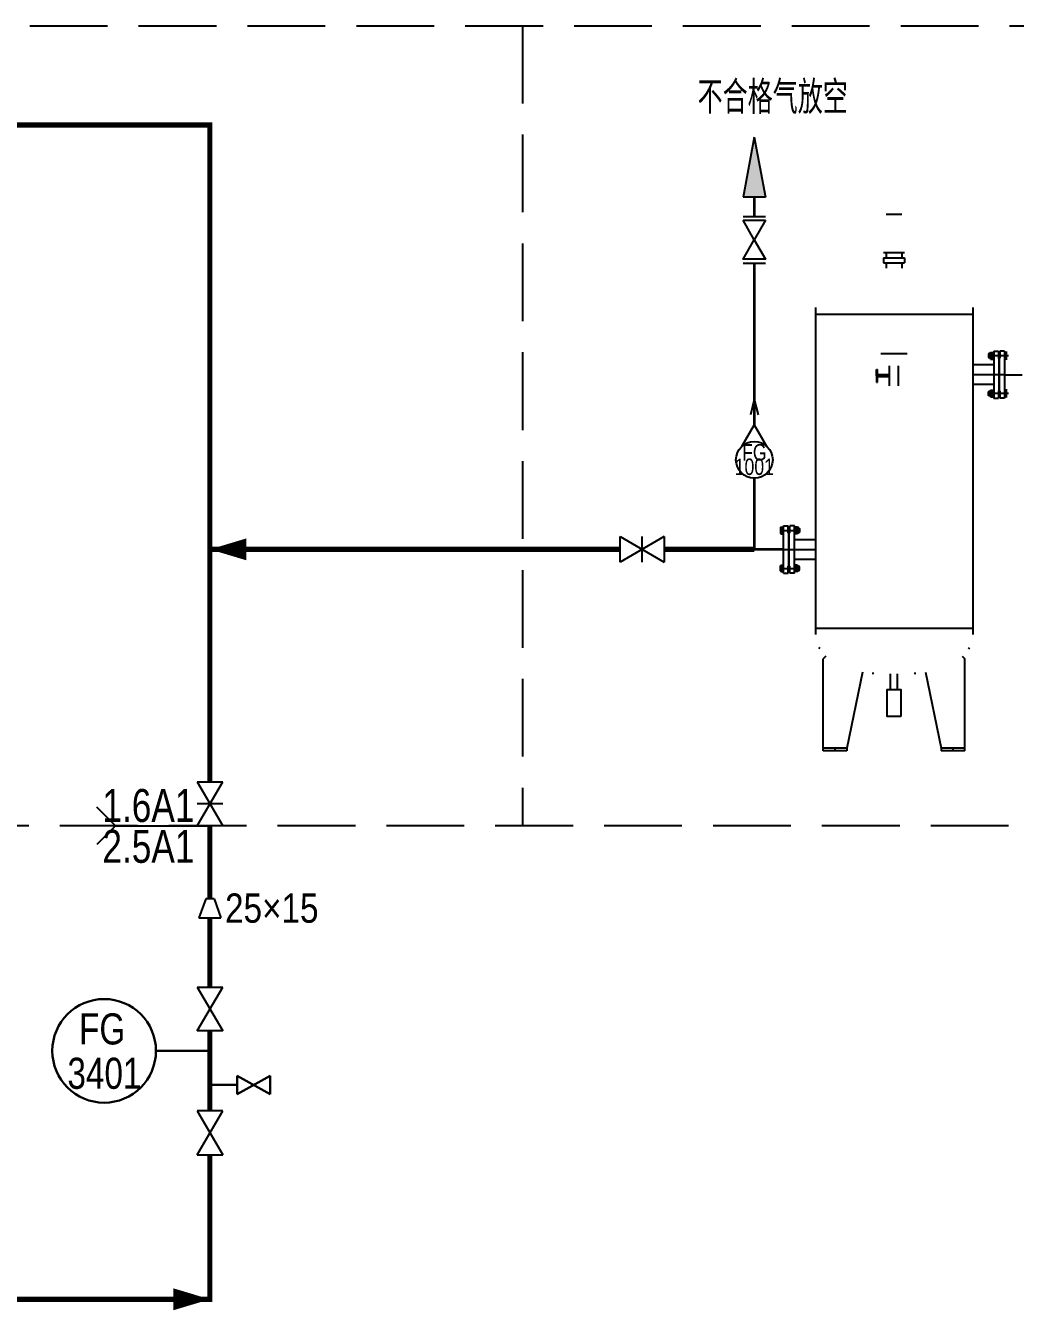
# Model space of a CAD drawing. Header units: millimetres. Extents: x 9671 to 25689, y -17516 to -2951.
# Drawn here: x 24525.6 to 24621.1, y -4496.4 to -4372.5 of the extents above; entities that cross this region are included whole.
import ezdxf
from ezdxf.enums import TextEntityAlignment as Align

# ---------------------------------------------------------------- set-up
doc = ezdxf.new("R2010")
doc.units = ezdxf.units.MM
doc.linetypes.add('CENTER', pattern=[50.8, 31.75, -6.35, 6.35, -6.35])
doc.linetypes.add('DASH', pattern=[0.35, 0.25, -0.1])
for name, color, linetype in [('PUB_TEXT', 7, 'Continuous'), ('sb', 2, 'Continuous'), ('图框', 4, 'Continuous')]:
    doc.layers.add(name, color=color, linetype=linetype)
doc.layers.add('放空气管', color=7, linetype='o_LINE', lineweight=30)
doc.styles.add('SEI', font='vcadtxt1.shx', dxfattribs={"width": 0.8, "bigfont": 'vcadhz.shx'})
doc.styles.add('XUE 100', font='vcadtxt1.shx', dxfattribs={"width": 0.85, "bigfont": 'vcadhz.shx'})
doc.styles.add('标准绘图汉字', font='VCADTXT1', dxfattribs={"width": 0.8, "bigfont": 'VCADHZ'})
doc.linetypes.add('o_LINE', pattern='A,0.5,-0.2,["o",Standard,S=0.1,R=0,X=-0.1,Y=-0.05],-0.2', length=0.9)

msp = doc.modelspace()

# ---------------------------------------------------------------- hatches: boundary and pattern name
h = msp.add_hatch(color=256)
h.paths.add_polyline_path([(24595.9, -4383.28), (24596.98, -4389.09), (24595.9, -4389.09)])
h.paths.add_polyline_path([(24595.9, -4383.28), (24595.9, -4389.09), (24594.81, -4389.09)])

# ---------------------------------------------------------------- linework, layer by layer
for p, q in [((24595.9, -4383.28), (24594.81, -4389.09)), ((24595.9, -4383.28), (24596.98, -4389.09)), ((24595.9, -4389.09), (24594.81, -4389.09)), ((24596.98, -4389.09), (24595.9, -4389.09)), ((24595.9, -4389.09), (24595.9, -4390.93)), ((24594.82, -4390.93), (24596.98, -4390.93)), ((24608.62, -4390.73), (24610.14, -4390.73)), ((24595.9, -4393.18), (24594.82, -4391.31)), ((24594.82, -4391.31), (24596.98, -4391.31)), ((24596.98, -4391.31), (24595.9, -4393.18)), ((24608.37, -4394.41), (24610.39, -4394.41)), ((24608.62, -4394.41), (24608.62, -4394.92)), ((24609.04, -4394.41), (24609.72, -4394.41)), ((24610.14, -4394.41), (24610.14, -4394.92)), ((24594.82, -4395.43), (24596.98, -4395.43)), ((24595.9, -4395.43), (24595.9, -4397.47)), ((24608.37, -4394.92), (24610.39, -4394.92)), ((24608.37, -4394.92), (24608.37, -4395.42)), ((24608.37, -4395.42), (24610.39, -4395.42)), ((24608.62, -4395.42), (24608.62, -4395.94)), ((24610.14, -4395.42), (24610.14, -4395.94)), ((24610.39, -4394.92), (24610.39, -4395.42)), ((24595.9, -4400.76), (24595.9, -4397.47)), ((24601.79, -4399.72), (24601.79, -4431.27)), ((24616.96, -4399.72), (24616.96, -4431.27)), ((24601.79, -4400.35), (24616.96, -4400.35)), ((24618.52, -4404.16), (24618.49, -4404.19)), ((24618.49, -4404.19), (24618.49, -4404.54)), ((24618.49, -4404.54), (24618.52, -4404.57)), ((24618.52, -4404.16), (24618.52, -4404.57)), ((24618.64, -4404.16), (24618.52, -4404.16)), ((24618.64, -4404.57), (24618.52, -4404.57)), ((24618.64, -4404.13), (24618.64, -4404.6)), ((24618.67, -4404.05), (24618.94, -4404.05)), ((24618.67, -4404.22), (24618.94, -4404.22)), ((24618.67, -4404.51), (24618.94, -4404.51)), ((24618.67, -4404.69), (24618.94, -4404.69)), ((24618.94, -4404), (24618.94, -4404.74)), ((24618.94, -4404), (24618.99, -4404)), ((24618.99, -4403.92), (24618.99, -4408.47)), ((24618.99, -4403.92), (24619.44, -4403.92)), ((24619.44, -4403.92), (24619.44, -4404.57)), ((24619.59, -4404.16), (24619.44, -4404.16)), ((24619.44, -4404.57), (24619.44, -4404.59)), ((24619.59, -4404.57), (24619.44, -4404.57)), ((24619.44, -4404.59), (24619.49, -4404.66)), ((24619.49, -4404.66), (24619.49, -4407.74)), ((24619.53, -4404.66), (24619.49, -4404.66)), ((24619.59, -4404.59), (24619.53, -4404.66)), ((24619.53, -4404.66), (24619.53, -4407.74)), ((24619.59, -4403.92), (24619.59, -4404.57)), ((24620.04, -4403.92), (24619.59, -4403.92)), ((24619.59, -4404.57), (24619.59, -4404.59)), ((24620.04, -4403.92), (24620.04, -4408.47)), ((24620.3, -4404.05), (24620.04, -4404.05)), ((24620.3, -4404.22), (24620.04, -4404.22)), ((24620.3, -4404.51), (24620.04, -4404.51)), ((24620.3, -4404.69), (24620.04, -4404.69)), ((24607.68, -4405.7), (24607.79, -4405.7)), ((24607.68, -4406.32), (24607.68, -4405.7)), ((24607.79, -4406.93), (24607.79, -4405.7)), ((24608.95, -4407.29), (24608.95, -4405.34)), ((24609.8, -4407.29), (24609.8, -4405.34)), ((24618.99, -4405.24), (24616.96, -4405.24)), ((24618.94, -4404.74), (24618.99, -4404.74)), ((24607.68, -4406.32), (24607.68, -4406.93)), ((24607.68, -4406.93), (24607.79, -4406.93)), ((24608.95, -4406.21), (24607.79, -4406.21)), ((24608.95, -4406.42), (24607.79, -4406.42)), ((24618.99, -4407.16), (24616.96, -4407.16)), ((24620.04, -4406.2), (24621.74, -4406.2)), ((24618.49, -4407.86), (24618.52, -4407.83)), ((24618.49, -4408.21), (24618.49, -4407.86)), ((24618.52, -4408.23), (24618.49, -4408.21)), ((24618.52, -4408.23), (24618.52, -4407.83)), ((24618.64, -4407.83), (24618.52, -4407.83)), ((24618.64, -4408.23), (24618.52, -4408.23)), ((24618.64, -4408.27), (24618.64, -4407.8)), ((24618.67, -4407.71), (24618.94, -4407.71)), ((24618.67, -4407.89), (24618.94, -4407.89)), ((24618.67, -4408.18), (24618.94, -4408.18)), ((24618.67, -4408.35), (24618.94, -4408.35)), ((24618.94, -4407.65), (24618.99, -4407.65)), ((24618.94, -4408.4), (24618.94, -4407.65)), ((24618.94, -4408.4), (24618.99, -4408.4)), ((24619.49, -4407.74), (24619.44, -4407.8)), ((24619.44, -4407.8), (24619.44, -4407.83)), ((24619.44, -4407.83), (24619.44, -4408.47)), ((24619.59, -4407.83), (24619.44, -4407.83)), ((24619.59, -4408.23), (24619.44, -4408.23)), ((24619.53, -4407.74), (24619.49, -4407.74)), ((24619.53, -4407.74), (24619.59, -4407.8)), ((24619.59, -4407.8), (24619.59, -4407.83)), ((24619.59, -4407.83), (24619.59, -4408.47)), ((24620.3, -4407.71), (24620.04, -4407.71)), ((24620.3, -4407.89), (24620.04, -4407.89)), ((24620.3, -4408.18), (24620.04, -4408.18)), ((24620.3, -4408.35), (24620.04, -4408.35)), ((24618.99, -4408.47), (24619.44, -4408.47)), ((24620.04, -4408.47), (24619.59, -4408.47)), ((24598.72, -4425.33), (24598.72, -4420.77)), ((24598.72, -4420.77), (24599.17, -4420.77)), ((24599.17, -4421.42), (24599.17, -4420.77)), ((24599.32, -4421.42), (24599.32, -4420.77)), ((24599.77, -4420.77), (24599.32, -4420.77)), ((24599.77, -4425.33), (24599.77, -4420.77)), ((24598.42, -4420.98), (24598.42, -4421.45)), ((24598.46, -4420.9), (24598.72, -4420.9)), ((24598.46, -4421.07), (24598.72, -4421.07)), ((24598.46, -4421.36), (24598.72, -4421.36)), ((24598.46, -4421.54), (24598.72, -4421.54)), ((24599.17, -4421.01), (24599.32, -4421.01)), ((24599.17, -4421.44), (24599.17, -4421.42)), ((24599.17, -4421.42), (24599.32, -4421.42)), ((24599.22, -4421.51), (24599.17, -4421.44)), ((24599.22, -4424.59), (24599.22, -4421.51)), ((24599.22, -4421.51), (24599.26, -4421.51)), ((24599.26, -4421.51), (24599.32, -4421.44)), ((24599.26, -4424.59), (24599.26, -4421.51)), ((24599.32, -4421.44), (24599.32, -4421.42)), ((24599.82, -4420.85), (24599.77, -4420.85)), ((24599.82, -4421.59), (24599.77, -4421.59)), ((24599.82, -4420.85), (24599.82, -4421.59)), ((24600.08, -4420.9), (24599.82, -4420.9)), ((24600.08, -4421.07), (24599.82, -4421.07)), ((24600.08, -4421.36), (24599.82, -4421.36)), ((24600.08, -4421.54), (24599.82, -4421.54)), ((24600.12, -4420.98), (24600.12, -4421.45)), ((24600.12, -4421.01), (24600.24, -4421.01)), ((24600.12, -4421.42), (24600.24, -4421.42)), ((24600.24, -4421.01), (24600.27, -4421.04)), ((24600.24, -4421.01), (24600.24, -4421.42)), ((24600.27, -4421.39), (24600.24, -4421.42)), ((24600.27, -4421.04), (24600.27, -4421.39)), ((24599.77, -4422.09), (24601.79, -4422.09)), ((24599.77, -4424.01), (24601.79, -4424.01)), ((24599.82, -4424.5), (24599.77, -4424.5)), ((24599.82, -4425.25), (24599.82, -4424.5)), ((24598.42, -4425.12), (24598.42, -4424.65)), ((24598.46, -4424.56), (24598.72, -4424.56)), ((24598.46, -4424.74), (24598.72, -4424.74)), ((24598.46, -4425.03), (24598.72, -4425.03)), ((24598.46, -4425.2), (24598.72, -4425.2)), ((24598.72, -4425.33), (24599.17, -4425.33)), ((24599.17, -4424.66), (24599.22, -4424.59)), ((24599.17, -4424.68), (24599.17, -4424.66)), ((24599.17, -4425.33), (24599.17, -4424.68)), ((24599.17, -4424.68), (24599.32, -4424.68)), ((24599.17, -4425.09), (24599.32, -4425.09)), ((24599.22, -4424.59), (24599.26, -4424.59)), ((24599.32, -4424.66), (24599.26, -4424.59)), ((24599.32, -4424.68), (24599.32, -4424.66)), ((24599.32, -4425.33), (24599.32, -4424.68)), ((24599.77, -4425.33), (24599.32, -4425.33)), ((24599.82, -4425.25), (24599.77, -4425.25)), ((24600.08, -4424.56), (24599.82, -4424.56)), ((24600.08, -4424.74), (24599.82, -4424.74)), ((24600.08, -4425.03), (24599.82, -4425.03)), ((24600.08, -4425.2), (24599.82, -4425.2)), ((24600.12, -4425.12), (24600.12, -4424.65)), ((24600.12, -4424.68), (24600.24, -4424.68)), ((24600.12, -4425.09), (24600.24, -4425.09)), ((24600.24, -4425.09), (24600.24, -4424.68)), ((24600.27, -4424.71), (24600.24, -4424.68)), ((24600.24, -4425.09), (24600.27, -4425.06)), ((24600.27, -4425.06), (24600.27, -4424.71)), ((24601.79, -4430.64), (24616.96, -4430.64)), ((24602.21, -4432.52), (24602.11, -4432.63)), ((24616.54, -4432.52), (24616.65, -4432.63)), ((24602.8, -4433.36), (24602.55, -4433.61)), ((24602.55, -4442.47), (24602.55, -4433.61)), ((24615.95, -4433.36), (24616.21, -4433.61)), ((24616.21, -4442.47), (24616.21, -4433.61)), ((24606.34, -4434.9), (24604.83, -4442.21)), ((24607.35, -4435.08), (24607.35, -4434.93)), ((24609.04, -4436.58), (24609.04, -4435.06)), ((24609.72, -4436.58), (24609.72, -4435.06)), ((24611.4, -4435.08), (24611.4, -4434.93)), ((24612.41, -4434.9), (24613.93, -4442.21)), ((24609.04, -4436.58), (24609.72, -4436.58)), ((24604.83, -4442.21), (24602.55, -4442.21)), ((24604.83, -4442.47), (24602.55, -4442.47)), ((24604.83, -4442.21), (24604.83, -4442.47)), ((24616.21, -4442.21), (24613.93, -4442.21)), ((24613.93, -4442.21), (24613.93, -4442.47)), ((24616.21, -4442.47), (24613.93, -4442.47))]:
    msp.add_line(p, q)
at = {"color": 1, "linetype": 'CENTER'}
for p, q in [((24608.11, -4404.15), (24610.64, -4404.15)), ((24620.4, -4404.37), (24618.49, -4404.37)), ((24620.04, -4406.2), (24616.96, -4406.2)), ((24620.4, -4408.03), (24618.49, -4408.03)), ((24598.35, -4421.22), (24600.27, -4421.22)), ((24598.72, -4423.05), (24601.79, -4423.05)), ((24598.35, -4424.88), (24600.27, -4424.88)), ((24603.69, -4442.47), (24603.69, -4442.21)), ((24615.07, -4442.47), (24615.07, -4442.21))]:
    msp.add_line(p, q, dxfattribs=at)
at = {"color": 4}
for p, q in [((24618.64, -4404.19), (24618.49, -4404.19)), ((24618.64, -4404.54), (24618.49, -4404.54)), ((24618.64, -4407.86), (24618.49, -4407.86)), ((24618.64, -4408.21), (24618.49, -4408.21)), ((24600.12, -4421.04), (24600.27, -4421.04)), ((24600.12, -4421.39), (24600.27, -4421.39)), ((24600.12, -4424.71), (24600.27, -4424.71)), ((24600.12, -4425.06), (24600.27, -4425.06))]:
    msp.add_line(p, q, dxfattribs=at)
at = {"color": 0}
msp.add_line((24543.39, -4408.36), (24543.39, -4408.36), dxfattribs=at)
for points in [[(24595.9, -4393.18), (24596.98, -4395.05), (24594.82, -4395.05)], [(24610.04, -4439.16), (24608.71, -4439.16), (24608.71, -4436.58), (24610.04, -4436.58)]]:
    msp.add_lwpolyline(points, close=True)
for points in [[(24543.39, -4423.05, 0, 2.12, 0), (24546.92, -4423.05, 2.12, 2.12, 0)], [(24543.39, -4495.38, 0, 2.12, 0), (24539.86, -4495.38, 2.12, 2.12, 0)]]:
    msp.add_lwpolyline(points, format="xyseb")
for centre, radius, start, end in [((24618.76, -4404.13), 0.126, 135.3643, 224.6357), ((24618.94, -4404.37), 0.3, 151.5224, 208.4776), ((24618.77, -4404.6), 0.132, 136.4125, 223.5875), ((24618.77, -4407.8), 0.132, 136.4125, 223.5875), ((24618.94, -4408.03), 0.3, 151.5224, 208.4776), ((24618.76, -4408.26), 0.126, 135.3643, 224.6357), ((24598.54, -4420.98), 0.126, 135.3643, 224.6357), ((24598.72, -4421.22), 0.3, 151.5224, 208.4776), ((24598.55, -4421.45), 0.132, 136.4125, 223.5875), ((24599.99, -4420.98), 0.126, 315.3643, 44.6357), ((24599.82, -4421.22), 0.3, 331.5224, 28.4776), ((24599.99, -4421.45), 0.132, 316.4125, 43.5875), ((24598.55, -4424.65), 0.132, 136.4125, 223.5875), ((24598.72, -4424.88), 0.3, 151.5224, 208.4776), ((24598.54, -4425.11), 0.126, 135.3643, 224.6357), ((24599.99, -4424.65), 0.132, 316.4125, 43.5875), ((24599.82, -4424.88), 0.3, 331.5224, 28.4776), ((24599.99, -4425.11), 0.126, 315.3643, 44.6357)]:
    msp.add_arc(centre, radius, start, end)
at = {"layer": 'sb', "linetype": 'DASH', "ltscale": 30}
for p, q in [((24421.02, -4372.54), (24704.42, -4372.54)), ((24573.53, -4372.54), (24573.53, -4449.71)), ((24704.42, -4449.71), (24421.02, -4449.71))]:
    msp.add_line(p, q, dxfattribs=at)
at = {"layer": '图框', "color": 7}
for p, q in [((24595.9, -4411.05), (24595.9, -4404.24)), ((24595.9, -4408.6), (24595.54, -4410.06)), ((24595.9, -4408.6), (24596.26, -4410.06)), ((24595.9, -4411.05), (24595.9, -4409.53)), ((24595.9, -4411.05), (24594.71, -4413.11)), ((24595.9, -4411.05), (24597.09, -4413.11)), ((24595.9, -4420.62), (24595.9, -4416.18)), ((24534.27, -4449.71), (24532.48, -4447.92)), ((24534.27, -4449.71), (24532.48, -4451.5)), ((24534.27, -4449.71), (24543.39, -4449.71))]:
    msp.add_line(p, q, dxfattribs=at)
at = {"layer": '图框', "color": 2}
for p, q in [((24582.97, -4424.29), (24582.97, -4421.81)), ((24582.97, -4421.81), (24587.21, -4424.29)), ((24587.21, -4421.81), (24582.97, -4424.29)), ((24585.09, -4424.29), (24585.09, -4421.81)), ((24587.21, -4421.81), (24587.21, -4424.29)), ((24542.16, -4445.48), (24544.63, -4445.48)), ((24542.16, -4449.71), (24544.63, -4445.48)), ((24542.16, -4445.48), (24544.63, -4449.71)), ((24544.63, -4447.59), (24542.16, -4447.59)), ((24544.63, -4449.71), (24542.16, -4449.71)), ((24543, -4456.74), (24542.33, -4458.6)), ((24543.79, -4456.74), (24543, -4456.74)), ((24543.79, -4456.74), (24544.45, -4458.6)), ((24542.33, -4458.6), (24544.45, -4458.6)), ((24542.16, -4465.26), (24544.63, -4465.26)), ((24542.16, -4469.5), (24544.63, -4465.26)), ((24542.16, -4465.26), (24544.63, -4469.5)), ((24544.63, -4469.5), (24542.16, -4469.5)), ((24544.63, -4477.2), (24542.16, -4477.2)), ((24542.16, -4477.2), (24544.63, -4481.44)), ((24542.16, -4481.44), (24544.63, -4477.2)), ((24542.16, -4481.44), (24544.63, -4481.44))]:
    msp.add_line(p, q, dxfattribs=at)
at = {"layer": '图框', "color": 7}
msp.add_circle((24595.9, -4414.41), 1.77, dxfattribs=at)
at = {"layer": '放空气管', "linetype": 'ByBlock', "ltscale": 200}
for p, q in [((24538.19, -4471.42), (24543.39, -4471.42)), ((24546.01, -4475.59), (24546.01, -4473.83)), ((24549.19, -4475.59), (24546.01, -4473.83)), ((24549.19, -4473.83), (24546.01, -4475.59)), ((24549.19, -4475.59), (24549.19, -4473.83)), ((24543.39, -4474.71), (24546.01, -4474.71))]:
    msp.add_line(p, q, dxfattribs=at)
for points, const_width in [([(24543.39, -4431.81), (24543.39, -4382.12), (24506.98, -4382.12), (24506.98, -4389.79)], 0.5), ([(24595.9, -4390.93), (24595.9, -4389.09)], 0.25), ([(24595.9, -4397.47), (24595.9, -4395.43)], 0.25), ([(24595.9, -4411.05), (24595.9, -4397.47)], 0.25), ([(24598.72, -4423.05), (24595.9, -4423.05), (24595.9, -4416.18)], 0.25), ([(24582.97, -4423.05), (24543.39, -4423.05)], 0.5), ([(24595.9, -4423.05), (24587.21, -4423.05)], 0.5), ([(24543.39, -4431.81), (24543.39, -4445.48)], 0.5), ([(24543.39, -4449.71), (24543.39, -4456.74)], 0.5), ([(24543.39, -4458.6), (24543.39, -4465.26)], 0.5), ([(24543.39, -4469.5), (24543.39, -4477.2)], 0.5), ([(24543.39, -4481.44), (24543.39, -4495.38), (24496.17, -4495.38)], 0.5)]:
    msp.add_lwpolyline(points, dxfattribs=dict(at, const_width=const_width))
at = {"layer": '放空气管', "color": 1, "linetype": 'ByBlock', "ltscale": 200}
msp.add_lwpolyline([(24543.39, -4423.05, 0, 1.41, 0), (24545.93, -4423.05, 1.41, 1.41, 0)], format="xyseb", dxfattribs=at)
at = {"layer": '放空气管', "color": 4, "linetype": 'ByBlock', "ltscale": 200}
msp.add_circle((24533.19, -4471.42), 5, dxfattribs=at)

# ---------------------------------------------------------------- texts
at = {"layer": 'PUB_TEXT', "color": 4, "style": 'SEI', "width": 0.8}
for s, p in [('FG', (24533, -4469.3)), ('3401', (24533.22, -4473.58))]:
    msp.add_text(s, height=3, dxfattribs=at).set_placement(p, align=Align.MIDDLE)
at = {"layer": '图框', "color": 7, "style": '标准绘图汉字', "width": 0.8}
for s, height, p in [('FG', 1.589, (24595.9, -4413.69)), ('1001', 1.589, (24595.9, -4415.08)), ('1.6A1', 3.178, (24537.46, -4447.75)), ('2.5A1', 3.178, (24537.46, -4451.69))]:
    msp.add_text(s, height=height, dxfattribs=at).set_placement(p, align=Align.MIDDLE)
at = {"layer": '图框', "color": 7, "insert": (24604.92, -4377.87, 13.68), "char_height": 3.178, "width": 627.7918, "attachment_point": 3, "style": '标准绘图汉字'}
msp.add_mtext('不合格气放空', dxfattribs=at)
at = {"layer": '放空气管', "linetype": 'ByBlock', "ltscale": 200, "style": 'XUE 100', "width": 0.85}
msp.add_text('25×15', height=2.825, dxfattribs=at).set_placement((24544.85, -4459.06))

doc.saveas('drawing.dxf')
